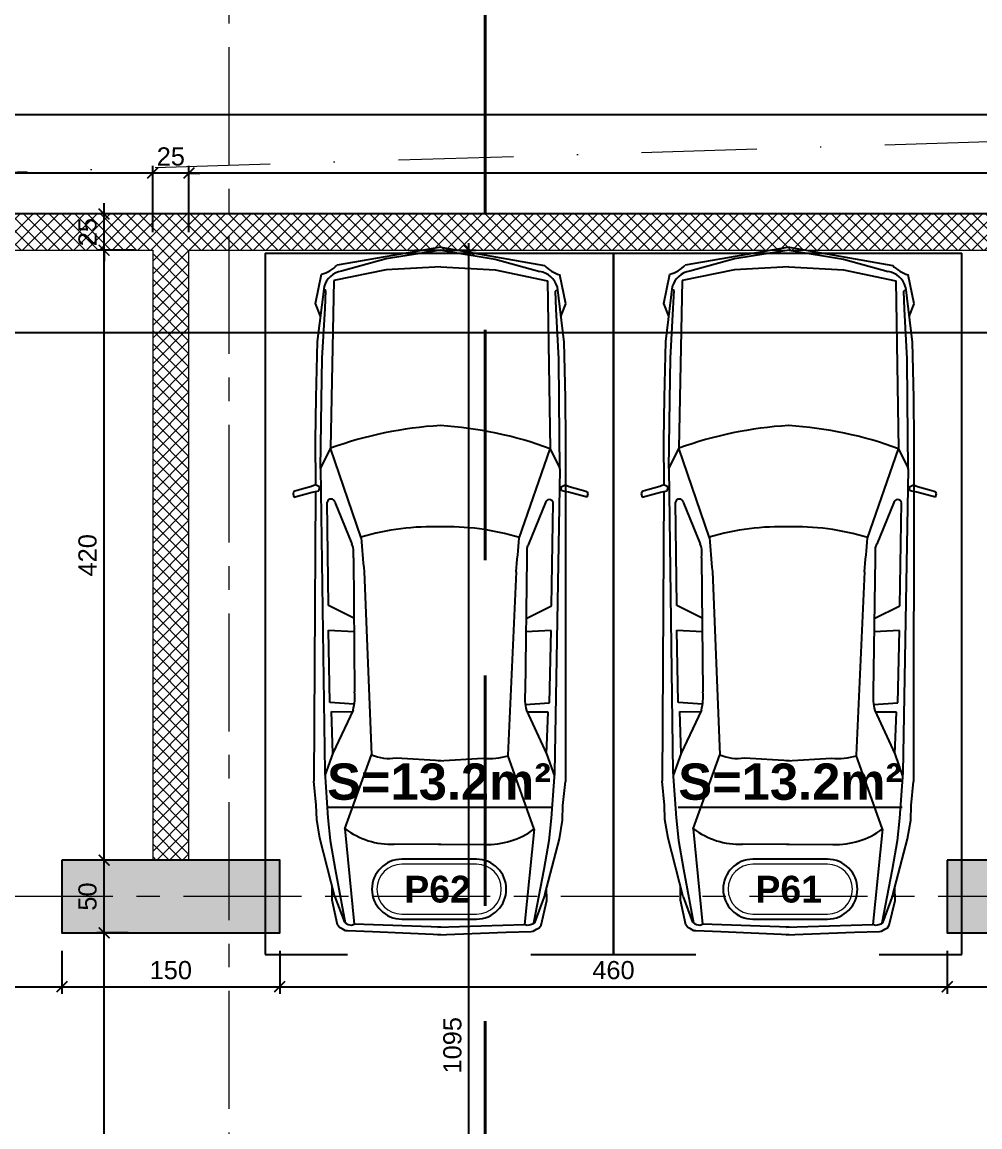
# Model space of a CAD drawing. Header units: centimetres. Extents: x 54080 to 59633, y -55119 to -48218.
# Drawn here: x 55565 to 56225, y -50156 to -49395 of the extents above; entities that cross this region are included whole.
import ezdxf
from ezdxf.enums import TextEntityAlignment as Align

# ---------------------------------------------------------------- set-up
doc = ezdxf.new("R2010")
doc.units = ezdxf.units.CM
doc.header["$LTSCALE"] = 50
doc.header["$MEASUREMENT"] = 0
for name, pattern in [('AXES', [2, 1.25, -0.25, 0.25, -0.25]), ('CACHE', [0.375, 0.25, -0.125]), ('CONTINU', [0]), ('DASHED2', [9.525, 6.35, -3.175]), ('Dot & Dashed', [335.138881, 158.75, -88.194444, 0, -88.194437])]:
    doc.linetypes.add(name, pattern=pattern)
doc.layers.get('0').update_dxf_attribs({"color": 8})
for name, color, linetype in [('AXES', 10, 'AXES'), ('BETON COUPE', 3, 'CONTINU'), ('BETON TRAME', 252, 'Continuous'), ('BORD', 5, 'Continuous'), ('COTE 50ème', 1, 'Continuous'), ('FINI', 251, 'Continuous'), ('PILIER', 7, 'Continuous'), ('TEXTE', 7, 'Continuous')]:
    doc.layers.add(name, color=color, linetype=linetype)
for name, color, linetype, lineweight in [('BETON CACHE', 4, 'CACHE', 5), ('BETON HACHURE', 253, 'Continuous', 13), ('MACONNERIE COUPE', 7, 'Continuous', 30)]:
    doc.layers.add(name, color=color, linetype=linetype, lineweight=lineweight)
doc.layers.add('HORS GEL COTE', color=7, linetype='Continuous', lineweight=13, true_color=0x00661a)
doc.styles.add('BRMNAMES', font='swisseb.ttf', dxfattribs={"height": 20})
doc.styles.add('RS_TEXT_1.50', font='arial.ttf', dxfattribs={"height": 12.5})
doc.styles.add('RS_TXT_50', font='arial.ttf', dxfattribs={"height": 12.5})
doc.dimstyles.new('RS_50CM_LINEAIRE', dxfattribs={"dimscale": 5, "dimtxt": 12.5, "dimasz": 1.5, "dimexe": 1, "dimexo": 2.5, "dimgap": 1, "dimtad": 1, "dimdec": 1, "dimrnd": 0.5, "dimdsep": 46, "dimtxsty": 'RS_TXT_50', "dimblk1": 'ARCHTICK', "dimblk2": 'ARCHTICK', "dimsah": 1, "dimcen": 2.5, "dimdle": 1, "dimclrt": 4, "dimadec": 0, "dimazin": 2, "dimtfac": 1, "dimtdec": 1, "dimtix": 1, "dimtmove": 2, "dimatfit": 3, "dimfxl": 1, "dimtolj": 1, "dimtzin": 0, "dimarcsym": 0})

# ---------------------------------------------------------------- blocks, each defined once
blk = doc.blocks.new('A$C99aa3423')
at = {"layer": 'AXES', "lineweight": 5, "ltscale": 1.3}
for p, q in [((-495, 1580), (-495, -1344.97)), ((3195, 865), (-1985, 865))]:
    blk.add_line(p, q, dxfattribs=at)
blk = doc.blocks.new('_ArchTick')
at = {"color": 0, "linetype": 'ByBlock', "const_width": 0.15}
blk.add_lwpolyline([(-0.5, -0.5), (0.5, 0.5)], dxfattribs=at)
blk = doc.blocks.new('*D1032')
at = {"layer": 'COTE 50ème', "color": 0, "lineweight": -2, "ltscale": 0.5, "transparency": 16777216}
for p, q in [((55621.7, -50652.36), (55621.7, -50017.36)), ((55638.25, -50022.36), (55616.7, -50022.36)), ((55695.17, -50647.36), (55616.7, -50647.36))]:
    blk.add_line(p, q, dxfattribs=at)
at = {"layer": 'Defpoints', "color": 0, "ltscale": 0.5, "transparency": 16777216}
for p in [(55621.7, -50022.36), (55650.75, -50022.36), (55707.67, -50647.36)]:
    blk.add_point(p, dxfattribs=at)
at = {"layer": 'COTE 50ème', "color": 0, "lineweight": -2, "ltscale": 0.5, "transparency": 16777216, "xscale": 7.5, "yscale": 7.5, "zscale": 7.5}
for p, rotation in [((55621.7, -50022.36), 90), ((55621.7, -50647.36), 270)]:
    blk.add_blockref('_ArchTick', p, dxfattribs=dict(at, rotation=rotation))
at = {"layer": 'COTE 50ème', "color": 4, "ltscale": 0.5, "transparency": 16777216, "insert": (55610.31, -50334.86), "char_height": 12.5, "attachment_point": 5, "rotation": 90, "style": 'RS_TXT_50'}
blk.add_mtext('\\A1;625', dxfattribs=at)
blk = doc.blocks.new('*D1033')
at = {"layer": 'COTE 50ème', "color": 0, "lineweight": -2, "ltscale": 0.5, "transparency": 16777216}
for p, q in [((55638.25, -49972.36), (55616.7, -49972.36)), ((55621.7, -50027.36), (55621.7, -49967.36)), ((55638.25, -50022.36), (55616.7, -50022.36))]:
    blk.add_line(p, q, dxfattribs=at)
at = {"layer": 'Defpoints', "color": 0, "ltscale": 0.5, "transparency": 16777216}
for p in [(55621.7, -49972.36), (55650.75, -49972.36), (55650.75, -50022.36)]:
    blk.add_point(p, dxfattribs=at)
at = {"layer": 'COTE 50ème', "color": 0, "lineweight": -2, "ltscale": 0.5, "transparency": 16777216, "xscale": 7.5, "yscale": 7.5, "zscale": 7.5}
for p, rotation in [((55621.7, -49972.36), 90), ((55621.7, -50022.36), 270)]:
    blk.add_blockref('_ArchTick', p, dxfattribs=dict(at, rotation=rotation))
at = {"layer": 'COTE 50ème', "color": 4, "ltscale": 0.5, "transparency": 16777216, "insert": (55610.31, -49997.36), "char_height": 12.5, "attachment_point": 5, "rotation": 90, "style": 'RS_TXT_50'}
blk.add_mtext('\\A1;50', dxfattribs=at)
blk = doc.blocks.new('*D1034')
at = {"layer": 'COTE 50ème', "color": 0, "lineweight": -2, "ltscale": 0.5, "transparency": 16777216}
for p, q in [((55642.67, -49552.22), (55616.7, -49552.22)), ((55621.7, -49977.36), (55621.7, -49547.22)), ((55638.25, -49972.36), (55616.7, -49972.36))]:
    blk.add_line(p, q, dxfattribs=at)
at = {"layer": 'Defpoints', "color": 0, "ltscale": 0.5, "transparency": 16777216}
for p in [(55621.7, -49552.22), (55655.17, -49552.22), (55650.75, -49972.36)]:
    blk.add_point(p, dxfattribs=at)
at = {"layer": 'COTE 50ème', "color": 0, "lineweight": -2, "ltscale": 0.5, "transparency": 16777216, "xscale": 7.5, "yscale": 7.5, "zscale": 7.5}
for p, rotation in [((55621.7, -49552.22), 90), ((55621.7, -49972.36), 270)]:
    blk.add_blockref('_ArchTick', p, dxfattribs=dict(at, rotation=rotation))
at = {"layer": 'COTE 50ème', "color": 4, "ltscale": 0.5, "transparency": 16777216, "insert": (55610.31, -49762.29), "char_height": 12.5, "attachment_point": 5, "rotation": 90, "style": 'RS_TXT_50'}
blk.add_mtext('\\A1;420', dxfattribs=at)
blk = doc.blocks.new('*D1035')
at = {"layer": 'COTE 50ème', "color": 0, "lineweight": -2, "ltscale": 0.5, "transparency": 16777216}
for p, q in [((55621.7, -49527.22), (55621.7, -49519.72)), ((55642.67, -49527.22), (55616.7, -49527.22)), ((55621.7, -49552.22), (55621.7, -49527.22)), ((55642.67, -49552.22), (55616.7, -49552.22)), ((55621.7, -49552.22), (55621.7, -49559.72))]:
    blk.add_line(p, q, dxfattribs=at)
at = {"layer": 'Defpoints', "color": 0, "ltscale": 0.5, "transparency": 16777216}
for p in [(55621.7, -49527.22), (55655.17, -49527.22), (55655.17, -49552.22)]:
    blk.add_point(p, dxfattribs=at)
at = {"layer": 'COTE 50ème', "color": 0, "lineweight": -2, "ltscale": 0.5, "transparency": 16777216, "xscale": 7.5, "yscale": 7.5, "zscale": 7.5}
for p, rotation in [((55621.7, -49527.22), 270), ((55621.7, -49552.22), 90)]:
    blk.add_blockref('_ArchTick', p, dxfattribs=dict(at, rotation=rotation))
at = {"layer": 'COTE 50ème', "color": 4, "ltscale": 0.5, "transparency": 16777216, "insert": (55610.31, -49539.72), "char_height": 12.5, "attachment_point": 5, "rotation": 90, "style": 'RS_TXT_50'}
blk.add_mtext('\\A1;25', dxfattribs=at)
blk = doc.blocks.new('*D1072')
at = {"layer": 'COTE 50ème', "color": 0, "lineweight": -2, "ltscale": 0.5, "transparency": 16777216}
for p, q in [((55835.53, -49552.22), (55878.11, -49552.22)), ((55873.11, -50652.36), (55873.11, -49547.22)), ((55873.91, -50647.36), (55878.11, -50647.36))]:
    blk.add_line(p, q, dxfattribs=at)
at = {"layer": 'Defpoints', "color": 0, "ltscale": 0.5, "transparency": 16777216}
for p in [(55823.03, -49552.22), (55873.11, -49552.22), (55861.41, -50647.36)]:
    blk.add_point(p, dxfattribs=at)
at = {"layer": 'COTE 50ème', "color": 0, "lineweight": -2, "ltscale": 0.5, "transparency": 16777216, "xscale": 7.5, "yscale": 7.5, "zscale": 7.5}
for p, rotation in [((55873.11, -49552.22), 90), ((55873.11, -50647.36), 270)]:
    blk.add_blockref('_ArchTick', p, dxfattribs=dict(at, rotation=rotation))
at = {"layer": 'COTE 50ème', "color": 4, "ltscale": 0.5, "transparency": 16777216, "insert": (55861.72, -50099.79), "char_height": 12.5, "attachment_point": 5, "rotation": 90, "style": 'RS_TXT_50'}
blk.add_mtext('\\A1;1095', dxfattribs=at)
blk = doc.blocks.new('*D1324')
at = {"layer": 'COTE 50ème', "color": 0, "lineweight": -2, "ltscale": 0.5, "transparency": 16777216}
for p, q in [((54876.86, -49564.72), (54876.86, -49614.05)), ((58497.68, -49564.72), (58497.68, -49614.05)), ((58502.68, -49609.05), (54871.86, -49609.05))]:
    blk.add_line(p, q, dxfattribs=at)
at = {"layer": 'Defpoints', "color": 0, "ltscale": 0.5, "transparency": 16777216}
for p in [(54876.86, -49552.22), (58497.68, -49552.22), (54876.86, -49609.05)]:
    blk.add_point(p, dxfattribs=at)
at = {"layer": 'COTE 50ème', "color": 0, "lineweight": -2, "ltscale": 0.5, "transparency": 16777216, "xscale": 7.5, "yscale": 7.5, "zscale": 7.5, "rotation": 180}
blk.add_blockref('_ArchTick', (54876.86, -49609.05), dxfattribs=at)
at = {"layer": 'COTE 50ème', "color": 0, "lineweight": -2, "ltscale": 0.5, "transparency": 16777216, "xscale": 7.5, "yscale": 7.5, "zscale": 7.5}
blk.add_blockref('_ArchTick', (58497.68, -49609.05), dxfattribs=at)
at = {"layer": 'COTE 50ème', "color": 4, "ltscale": 0.5, "transparency": 16777216, "insert": (56687.27, -49597.67), "char_height": 12.5, "attachment_point": 5, "style": 'RS_TXT_50'}
blk.add_mtext('\\A1;3621', dxfattribs=at)
blk = doc.blocks.new('*D1349')
at = {"layer": 'COTE 50ème', "color": 0, "lineweight": -2, "ltscale": 0.5, "transparency": 16777216}
for p, q in [((55022.67, -50034.86), (55022.67, -50064.48)), ((55592.67, -50034.86), (55592.67, -50064.48)), ((55017.67, -50059.48), (55597.67, -50059.48))]:
    blk.add_line(p, q, dxfattribs=at)
at = {"layer": 'Defpoints', "color": 0, "ltscale": 0.5, "transparency": 16777216}
for p in [(55022.67, -50022.36), (55592.67, -50022.36), (55592.67, -50059.48)]:
    blk.add_point(p, dxfattribs=at)
at = {"layer": 'COTE 50ème', "color": 0, "lineweight": -2, "ltscale": 0.5, "transparency": 16777216, "xscale": 7.5, "yscale": 7.5, "zscale": 7.5, "rotation": 180}
blk.add_blockref('_ArchTick', (55022.67, -50059.48), dxfattribs=at)
at = {"layer": 'COTE 50ème', "color": 0, "lineweight": -2, "ltscale": 0.5, "transparency": 16777216, "xscale": 7.5, "yscale": 7.5, "zscale": 7.5}
blk.add_blockref('_ArchTick', (55592.67, -50059.48), dxfattribs=at)
at = {"layer": 'COTE 50ème', "color": 4, "ltscale": 0.5, "transparency": 16777216, "insert": (55307.67, -50048.1), "char_height": 12.5, "attachment_point": 5, "style": 'RS_TXT_50'}
blk.add_mtext('\\A1;570', dxfattribs=at)
blk = doc.blocks.new('*D1350')
at = {"layer": 'COTE 50ème', "color": 0, "lineweight": -2, "ltscale": 0.5, "transparency": 16777216}
for p, q in [((55592.67, -50034.86), (55592.67, -50064.48)), ((55742.67, -50034.86), (55742.67, -50064.48)), ((55587.67, -50059.48), (55747.67, -50059.48))]:
    blk.add_line(p, q, dxfattribs=at)
at = {"layer": 'Defpoints', "color": 0, "ltscale": 0.5, "transparency": 16777216}
for p in [(55592.67, -50022.36), (55742.67, -50022.36), (55742.67, -50059.48)]:
    blk.add_point(p, dxfattribs=at)
at = {"layer": 'COTE 50ème', "color": 0, "lineweight": -2, "ltscale": 0.5, "transparency": 16777216, "xscale": 7.5, "yscale": 7.5, "zscale": 7.5, "rotation": 180}
blk.add_blockref('_ArchTick', (55592.67, -50059.48), dxfattribs=at)
at = {"layer": 'COTE 50ème', "color": 0, "lineweight": -2, "ltscale": 0.5, "transparency": 16777216, "xscale": 7.5, "yscale": 7.5, "zscale": 7.5}
blk.add_blockref('_ArchTick', (55742.67, -50059.48), dxfattribs=at)
at = {"layer": 'COTE 50ème', "color": 4, "ltscale": 0.5, "transparency": 16777216, "insert": (55667.67, -50048.1), "char_height": 12.5, "attachment_point": 5, "style": 'RS_TXT_50'}
blk.add_mtext('\\A1;150', dxfattribs=at)
blk = doc.blocks.new('*D1351')
at = {"layer": 'COTE 50ème', "color": 0, "lineweight": -2, "ltscale": 0.5, "transparency": 16777216}
for p, q in [((55742.67, -50034.86), (55742.67, -50064.48)), ((56202.67, -50034.86), (56202.67, -50064.48)), ((55737.67, -50059.48), (56207.67, -50059.48))]:
    blk.add_line(p, q, dxfattribs=at)
at = {"layer": 'Defpoints', "color": 0, "ltscale": 0.5, "transparency": 16777216}
for p in [(55742.67, -50022.36), (56202.67, -50022.36), (56202.67, -50059.48)]:
    blk.add_point(p, dxfattribs=at)
at = {"layer": 'COTE 50ème', "color": 0, "lineweight": -2, "ltscale": 0.5, "transparency": 16777216, "xscale": 7.5, "yscale": 7.5, "zscale": 7.5, "rotation": 180}
blk.add_blockref('_ArchTick', (55742.67, -50059.48), dxfattribs=at)
at = {"layer": 'COTE 50ème', "color": 0, "lineweight": -2, "ltscale": 0.5, "transparency": 16777216, "xscale": 7.5, "yscale": 7.5, "zscale": 7.5}
blk.add_blockref('_ArchTick', (56202.67, -50059.48), dxfattribs=at)
at = {"layer": 'COTE 50ème', "color": 4, "ltscale": 0.5, "transparency": 16777216, "insert": (55972.67, -50048.1), "char_height": 12.5, "attachment_point": 5, "style": 'RS_TXT_50'}
blk.add_mtext('\\A1;460', dxfattribs=at)
blk = doc.blocks.new('*D1352')
at = {"layer": 'COTE 50ème', "color": 0, "lineweight": -2, "ltscale": 0.5, "transparency": 16777216}
for p, q in [((56202.67, -50034.86), (56202.67, -50064.48)), ((56352.67, -50034.86), (56352.67, -50064.48)), ((56197.67, -50059.48), (56357.67, -50059.48))]:
    blk.add_line(p, q, dxfattribs=at)
at = {"layer": 'Defpoints', "color": 0, "ltscale": 0.5, "transparency": 16777216}
for p in [(56202.67, -50022.36), (56352.67, -50022.36), (56352.67, -50059.48)]:
    blk.add_point(p, dxfattribs=at)
at = {"layer": 'COTE 50ème', "color": 0, "lineweight": -2, "ltscale": 0.5, "transparency": 16777216, "xscale": 7.5, "yscale": 7.5, "zscale": 7.5, "rotation": 180}
blk.add_blockref('_ArchTick', (56202.67, -50059.48), dxfattribs=at)
at = {"layer": 'COTE 50ème', "color": 0, "lineweight": -2, "ltscale": 0.5, "transparency": 16777216, "xscale": 7.5, "yscale": 7.5, "zscale": 7.5}
blk.add_blockref('_ArchTick', (56352.67, -50059.48), dxfattribs=at)
at = {"layer": 'COTE 50ème', "color": 4, "ltscale": 0.5, "transparency": 16777216, "insert": (56277.67, -50048.1), "char_height": 12.5, "attachment_point": 5, "style": 'RS_TXT_50'}
blk.add_mtext('\\A1;150', dxfattribs=at)
blk = doc.blocks.new('*D1368')
at = {"layer": 'COTE 50ème', "color": 0, "lineweight": -2, "ltscale": 0.5, "transparency": 16777216}
for p, q in [((56987.67, -49499.05), (55675.17, -49499.05)), ((55680.17, -49539.72), (55680.17, -49494.05)), ((56982.67, -49539.72), (56982.67, -49494.05))]:
    blk.add_line(p, q, dxfattribs=at)
at = {"layer": 'Defpoints', "color": 0, "ltscale": 0.5, "transparency": 16777216}
for p in [(55680.17, -49499.05), (55680.17, -49552.22), (56982.67, -49552.22)]:
    blk.add_point(p, dxfattribs=at)
at = {"layer": 'COTE 50ème', "color": 0, "lineweight": -2, "ltscale": 0.5, "transparency": 16777216, "xscale": 7.5, "yscale": 7.5, "zscale": 7.5, "rotation": 180}
blk.add_blockref('_ArchTick', (55680.17, -49499.05), dxfattribs=at)
at = {"layer": 'COTE 50ème', "color": 0, "lineweight": -2, "ltscale": 0.5, "transparency": 16777216, "xscale": 7.5, "yscale": 7.5, "zscale": 7.5}
blk.add_blockref('_ArchTick', (56982.67, -49499.05), dxfattribs=at)
at = {"layer": 'COTE 50ème', "color": 4, "ltscale": 0.5, "transparency": 16777216, "insert": (56331.42, -49487.66), "char_height": 12.5, "attachment_point": 5, "style": 'RS_TXT_50'}
blk.add_mtext('\\A1;1302.5', dxfattribs=at)
blk = doc.blocks.new('*D1369')
at = {"layer": 'COTE 50ème', "color": 0, "lineweight": -2, "ltscale": 0.5, "transparency": 16777216}
for p, q in [((55655.17, -49499.05), (55647.67, -49499.05)), ((55655.17, -49539.72), (55655.17, -49494.05)), ((55680.17, -49499.05), (55655.17, -49499.05)), ((55680.17, -49539.72), (55680.17, -49494.05)), ((55680.17, -49499.05), (55687.67, -49499.05))]:
    blk.add_line(p, q, dxfattribs=at)
at = {"layer": 'Defpoints', "color": 0, "ltscale": 0.5, "transparency": 16777216}
for p in [(55655.17, -49499.05), (55655.17, -49552.22), (55680.17, -49552.22)]:
    blk.add_point(p, dxfattribs=at)
at = {"layer": 'COTE 50ème', "color": 0, "lineweight": -2, "ltscale": 0.5, "transparency": 16777216, "xscale": 7.5, "yscale": 7.5, "zscale": 7.5}
blk.add_blockref('_ArchTick', (55655.17, -49499.05), dxfattribs=at)
at = {"layer": 'COTE 50ème', "color": 0, "lineweight": -2, "ltscale": 0.5, "transparency": 16777216, "xscale": 7.5, "yscale": 7.5, "zscale": 7.5, "rotation": 180}
blk.add_blockref('_ArchTick', (55680.17, -49499.05), dxfattribs=at)
at = {"layer": 'COTE 50ème', "color": 4, "ltscale": 0.5, "transparency": 16777216, "insert": (55667.67, -49487.67), "char_height": 12.5, "attachment_point": 5, "style": 'RS_TXT_50'}
blk.add_mtext('\\A1;25', dxfattribs=at)
blk = doc.blocks.new('*D1370')
at = {"layer": 'COTE 50ème', "color": 0, "lineweight": -2, "ltscale": 0.5, "transparency": 16777216}
for p, q in [((55660.17, -49499.05), (54871.86, -49499.05)), ((54876.86, -49539.72), (54876.86, -49494.05)), ((55655.17, -49539.72), (55655.17, -49494.05))]:
    blk.add_line(p, q, dxfattribs=at)
at = {"layer": 'Defpoints', "color": 0, "ltscale": 0.5, "transparency": 16777216}
for p in [(54876.86, -49499.05), (54876.86, -49552.22), (55655.17, -49552.22)]:
    blk.add_point(p, dxfattribs=at)
at = {"layer": 'COTE 50ème', "color": 0, "lineweight": -2, "ltscale": 0.5, "transparency": 16777216, "xscale": 7.5, "yscale": 7.5, "zscale": 7.5, "rotation": 180}
blk.add_blockref('_ArchTick', (54876.86, -49499.05), dxfattribs=at)
at = {"layer": 'COTE 50ème', "color": 0, "lineweight": -2, "ltscale": 0.5, "transparency": 16777216, "xscale": 7.5, "yscale": 7.5, "zscale": 7.5}
blk.add_blockref('_ArchTick', (55655.17, -49499.05), dxfattribs=at)
at = {"layer": 'COTE 50ème', "color": 4, "ltscale": 0.5, "transparency": 16777216, "insert": (55266.01, -49487.67), "char_height": 12.5, "attachment_point": 5, "style": 'RS_TXT_50'}
blk.add_mtext('\\A1;778.5', dxfattribs=at)
blk = doc.blocks.new('*D1372')
at = {"layer": 'COTE 50ème', "color": 0, "lineweight": -2, "ltscale": 0.5, "transparency": 16777216}
for p, q in [((54851.94, -49514.72), (54851.94, -49453.74)), ((59042.67, -49514.72), (59042.67, -49453.74)), ((54846.94, -49458.74), (59047.67, -49458.74))]:
    blk.add_line(p, q, dxfattribs=at)
at = {"layer": 'Defpoints', "color": 0, "ltscale": 0.5, "transparency": 16777216}
for p in [(59042.67, -49458.74), (54851.94, -49527.22), (59042.67, -49527.22)]:
    blk.add_point(p, dxfattribs=at)
at = {"layer": 'COTE 50ème', "color": 0, "lineweight": -2, "ltscale": 0.5, "transparency": 16777216, "xscale": 7.5, "yscale": 7.5, "zscale": 7.5, "rotation": 180}
blk.add_blockref('_ArchTick', (54851.94, -49458.74), dxfattribs=at)
at = {"layer": 'COTE 50ème', "color": 0, "lineweight": -2, "ltscale": 0.5, "transparency": 16777216, "xscale": 7.5, "yscale": 7.5, "zscale": 7.5}
blk.add_blockref('_ArchTick', (59042.67, -49458.74), dxfattribs=at)
at = {"layer": 'COTE 50ème', "color": 4, "ltscale": 0.5, "transparency": 16777216, "insert": (56947.31, -49447.36), "char_height": 12.5, "attachment_point": 5, "style": 'RS_TXT_50'}
blk.add_mtext('\\A1;4190.5', dxfattribs=at)
blk = doc.blocks.new('PILIER')
at = {"color": 252}
blk.add_lwpolyline([(1.563, 1.2), (-1.437, 1.2, 1), (-1.437, -1.2), (1.563, -1.2, 1), (1.563, 1.2, -1)], format="xyb", dxfattribs=at)
at = {"color": 10, "lineweight": 20}
blk.add_lwpolyline([(1.563, 1), (-1.437, 1, 1), (-1.437, -1), (1.563, -1, 1)], format="xyb", close=True, dxfattribs=at)
at = {"color": 7, "style": 'BRMNAMES'}
blk.add_attdef('PILIER_TEXTE', text='', height=1.076, dxfattribs=at).set_placement((0, 0), align=Align.MIDDLE_CENTER)

msp = doc.modelspace()

# ---------------------------------------------------------------- hatches: boundary and pattern name
at = {"layer": 'BETON HACHURE', "transparency": 33554585}
h = msp.add_hatch(dxfattribs=at)
h.set_pattern_fill('ANSI37', color=256, scale=50, angle=270, style=0)
h.set_pattern_definition([(315, (861.459, 19655.393), (4.4194174, 4.4194174), []), (45, (861.459, 19655.393), (-4.4194174, 4.4194174), [])])
h.paths.add_polyline_path([(56357.67, -51847.22), (56382.67, -51847.22), (56382.67, -52172.22), (56357.67, -52172.22)], flags=0)
h.paths.add_polyline_path([(56357.67, -51847.22), (56382.67, -51847.22), (56382.67, -52172.22), (56357.67, -52172.22)], flags=0)
h.paths.add_polyline_path([(58537.67, -51987.36), (58537.67, -52037.36), (58617.67, -52037.36), (58617.67, -51987.36)], flags=0)
h.paths.add_polyline_path([(58157.67, -51987.36), (58157.67, -52037.36), (58237.67, -52037.36), (58237.67, -51987.36)], flags=0)
edge = h.paths.add_edge_path(flags=0)
edge.add_arc((58197.67, -50672.36), 40, 0, 360)
edge = h.paths.add_edge_path(flags=0)
edge.add_arc((58197.67, -49997.36), 40, 0, 360)
edge = h.paths.add_edge_path(flags=0)
edge.add_arc((58197.67, -51272.36), 40, 0, 360)
h.paths.add_polyline_path([(59277.67, -49527.22), (54853.83, -49527.22), (54464.54, -54263.92), (59277.59, -54736.58), (59277.67, -54713.51)])
edge = h.paths.add_edge_path(flags=0)
edge.add_arc((58197.67, -51272.36), 40, 0, 360)
h.paths.add_polyline_path([(56982.67, -49552.22), (56982.67, -49972.36), (57007.67, -49972.36), (57007.67, -49552.22), (58577.68, -49552.22), (58577.67, -50022.36), (58617.67, -50022.36), (58617.67, -49552.22), (59247.67, -49552.22), (59247.67, -51282.36), (58617.67, -51282.36), (58617.67, -50647.36), (58577.67, -50647.36), (58577.67, -51312.36), (59247.67, -51312.36), (59247.67, -52057.36), (58577.67, -52057.36), (58577.67, -53447.36), (58617.67, -53447.36), (58617.67, -52087.36), (59247.67, -52087.36), (59247.67, -54709.01), (58245.17, -54610.07), (58245.17, -54122.36), (58220.17, -54122.36), (58220.17, -54607.62), (56915.17, -54479.46), (56915.17, -54122.36), (56890.17, -54122.36), (56890.17, -54477.01), (55702.67, -54360.39), (55702.67, -54122.36), (55652.67, -54122.36), (55652.67, -54355.48), (54491.47, -54241.45), (54666.86, -52107.36), (54872.67, -52107.36), (54872.67, -52057.36), (54670.97, -52057.36), (54672.82, -52037.36), (54872.67, -52037.36), (54872.67, -51987.36), (54676.72, -51987.36), (54733.43, -51297.36), (54872.67, -51297.36), (54872.67, -51247.36), (54737.54, -51247.36), (54782.74, -50697.36), (54872.67, -50697.36), (54872.67, -50647.36), (54786.85, -50647.36), (54876.86, -49552.22), (55655.17, -49552.22), (55655.17, -49972.36), (55680.17, -49972.36), (55680.17, -49552.22)], flags=16)
h.paths.add_polyline_path([(58157.67, -51232.36), (58157.67, -51312.36), (58237.67, -51312.36), (58237.67, -51232.36)], flags=0)
at = {"layer": 'BETON TRAME', "transparency": 33554559}
h = msp.add_hatch(color=256, dxfattribs=at)
h.dxf.hatch_style = 1
h.paths.add_polyline_path([(55742.67, -51297.36), (55707.67, -51297.36), (55707.67, -50647.36), (55742.67, -50647.36), (55742.67, -50822.36), (56202.67, -50822.36), (56202.67, -50647.36), (56237.67, -50647.36), (56237.67, -51297.36), (56202.67, -51297.36), (56202.67, -50862.36), (55992.67, -50862.36), (55992.67, -51192.36), (55952.67, -51192.36), (55952.67, -50862.36), (55742.67, -50862.36)])
h.paths.add_polyline_path([(54872.67, -49972.36), (54872.67, -50022.36), (55022.67, -50022.36), (55022.67, -49972.36)])
h.paths.add_polyline_path([(55592.67, -49972.36), (55592.67, -50022.36), (55742.67, -50022.36), (55742.67, -49972.36)])
h.paths.add_polyline_path([(56202.67, -49972.36), (56202.67, -50022.36), (56352.67, -50022.36), (56352.67, -49972.36)])
h.paths.add_polyline_path([(56922.67, -49972.36), (56922.67, -50022.36), (57072.67, -50022.36), (57072.67, -49972.36)])
h.paths.add_polyline_path([(56922.67, -50647.36), (56922.67, -50697.36), (57072.67, -50697.36), (57072.67, -50647.36)])
h.paths.add_polyline_path([(54872.67, -50647.36), (54872.67, -50697.36), (55022.67, -50697.36), (55022.67, -50647.36)])
h.paths.add_polyline_path([(54872.67, -51247.36), (54872.67, -51297.36), (55022.67, -51297.36), (55022.67, -51247.36)])
h.paths.add_polyline_path([(56922.67, -51247.36), (56922.67, -51297.36), (57072.67, -51297.36), (57072.67, -51247.36)])
h.paths.add_polyline_path([(56922.67, -51987.36), (56922.67, -52037.36), (57072.67, -52037.36), (57072.67, -51987.36)])
h.paths.add_polyline_path([(55022.67, -52037.36), (55022.67, -51987.36), (54872.67, -51987.36), (54872.67, -52037.36)])
h.paths.add_polyline_path([(55687.67, -51987.36), (55687.67, -52037.36), (55812.67, -52037.36), (55812.67, -51987.36)])
h.paths.add_polyline_path([(56132.67, -51987.36), (56132.67, -52037.36), (56257.67, -52037.36), (56257.67, -51987.36)])
h.paths.add_polyline_path([(56107.67, -52037.36), (56132.67, -52037.36), (56132.67, -51532.36), (56107.67, -51532.36)])
h.paths.add_polyline_path([(55812.67, -52037.36), (55837.67, -52037.36), (55837.67, -51532.36), (55812.67, -51532.36)])

# ---------------------------------------------------------------- linework, layer by layer
at = {"layer": 'BETON CACHE', "color": 232, "linetype": 'Dot & Dashed', "ltscale": 0.01}
msp.add_lwpolyline([(59078.3, -54847.46), (57765.06, -54807.71), (54417.81, -54401.92), (54818.91, -49521.26), (58468.18, -49407.74), (59057.59, -49414.31)], close=True, dxfattribs=at)
at = {"layer": 'BETON COUPE', "lineweight": 5}
msp.add_lwpolyline([(59277.67, -49527.22), (54853.83, -49527.22), (54464.54, -54263.92), (59277.59, -54736.58), (59277.67, -54713.51)], close=True, dxfattribs=at)
msp.add_lwpolyline([(54872.67, -51297.36), (54872.67, -51247.36), (54737.54, -51247.36), (54782.74, -50697.36), (54872.67, -50697.36), (54872.67, -50647.36), (54786.85, -50647.36), (54876.86, -49552.22), (55655.17, -49552.22), (55655.17, -49972.36), (55680.17, -49972.36), (55680.17, -49552.22), (56982.67, -49552.22), (56982.67, -49972.36), (57007.67, -49972.36), (57007.67, -49552.22), (58577.68, -49552.22), (58577.66, -50022.36), (58617.67, -50022.36), (58617.67, -49552.22), (59247.67, -49552.22), (59247.67, -51282.36)], dxfattribs=at)
at = {"layer": 'BETON COUPE'}
for points in [[(55592.67, -49972.36), (55592.67, -50022.36), (55742.67, -50022.36), (55742.67, -49972.36)], [(56202.67, -49972.36), (56202.67, -50022.36), (56352.67, -50022.36), (56352.67, -49972.36)]]:
    msp.add_lwpolyline(points, close=True, dxfattribs=at)
at = {"layer": 'BORD'}
msp.add_lwpolyline([(59277.67, -54713.51), (59277.67, -49527.22), (54853.83, -49527.22), (54464.54, -54263.92), (59277.59, -54736.58)], close=True, dxfattribs=at)
at = {"layer": 'FINI'}
for p, q in [((55732.67, -49554.2), (55972.67, -49554.2)), ((55732.67, -49554.2), (55732.67, -50037.36)), ((55853.65, -49550.1), (55782.18, -49562.38)), ((55853.65, -49552.2), (55816.14, -49558.21)), ((55853.65, -49550.1), (55925.07, -49562.67)), ((55853.65, -49552.2), (55891.13, -49558.36)), ((55972.67, -49554.2), (56212.67, -49554.2)), ((55972.67, -49554.2), (55972.67, -50037.36)), ((55972.67, -50037.36), (55972.67, -49554.2)), ((56093.65, -49550.1), (56022.18, -49562.38)), ((56093.65, -49552.2), (56056.14, -49558.21)), ((56093.65, -49550.1), (56165.07, -49562.67)), ((56093.65, -49552.2), (56131.13, -49558.36)), ((56212.67, -50037.36), (56212.67, -49554.2)), ((55816.14, -49558.21), (55785.36, -49566.63)), ((55891.13, -49558.36), (55921.88, -49566.91)), ((56056.14, -49558.21), (56025.36, -49566.63)), ((56131.13, -49558.36), (56161.88, -49566.91)), ((55767.28, -49588.87), (55771.56, -49568.72)), ((55816.12, -49565.63), (55780.04, -49572.98)), ((55853.62, -49563.68), (55816.12, -49565.63)), ((55853.62, -49563.68), (55891.12, -49565.79)), ((55891.12, -49565.79), (55927.17, -49573.29)), ((55939.86, -49589.22), (55935.66, -49569.06)), ((56007.28, -49588.87), (56011.56, -49568.72)), ((56056.12, -49565.63), (56020.04, -49572.98)), ((56093.62, -49563.68), (56056.12, -49565.63)), ((56093.62, -49563.68), (56131.12, -49565.79)), ((56131.12, -49565.79), (56167.17, -49573.29)), ((56179.86, -49589.22), (56175.66, -49569.06)), ((55773.21, -49577.27), (55768.52, -49615.15)), ((55780.04, -49572.98), (55777.68, -49688.61)), ((55927.17, -49573.29), (55929.05, -49688.92)), ((56013.21, -49577.27), (56008.52, -49615.15)), ((56020.04, -49572.98), (56017.68, -49688.61)), ((56167.17, -49573.29), (56169.05, -49688.92)), ((55774.54, -49580.03), (55772.97, -49579.22)), ((55773.9, -49592.37), (55774.54, -49580.03)), ((55932.64, -49580.36), (55934.21, -49579.55)), ((55933.23, -49592.7), (55932.64, -49580.36)), ((55933.98, -49577.6), (55938.51, -49615.5)), ((56014.54, -49580.03), (56012.97, -49579.22)), ((56013.9, -49592.37), (56014.54, -49580.03)), ((56172.64, -49580.36), (56174.21, -49579.55)), ((56173.23, -49592.7), (56172.64, -49580.36)), ((56173.98, -49577.6), (56178.51, -49615.5)), ((55770.71, -49597.5), (55767.28, -49588.87)), ((55772.01, -49626.64), (55773.9, -49592.37)), ((55934.98, -49626.97), (55933.23, -49592.7)), ((55936.4, -49597.84), (55939.86, -49589.22)), ((56010.71, -49597.5), (56007.28, -49588.87)), ((56012.01, -49626.64), (56013.9, -49592.37)), ((56174.98, -49626.97), (56173.23, -49592.7)), ((56176.4, -49597.84), (56179.86, -49589.22)), ((55768.52, -49615.15), (55767.49, -49653.55)), ((55938.51, -49615.5), (55939.38, -49653.9)), ((56008.52, -49615.15), (56007.49, -49653.55)), ((56178.51, -49615.5), (56179.38, -49653.9)), ((55771.58, -49655.44), (55772.01, -49626.64)), ((55935.29, -49655.77), (55934.98, -49626.97)), ((56011.58, -49655.44), (56012.01, -49626.64)), ((56175.29, -49655.77), (56174.98, -49626.97)), ((55767.49, -49653.55), (55767.05, -49683.26)), ((56007.49, -49653.55), (56007.05, -49683.26)), ((55770.87, -49702.52), (55771.58, -49655.44)), ((55935.8, -49702.87), (55935.29, -49655.77)), ((55939.38, -49653.9), (55939.71, -49683.62)), ((56010.87, -49702.52), (56011.58, -49655.44)), ((56175.8, -49702.87), (56175.29, -49655.77)), ((56179.38, -49653.9), (56179.71, -49683.62)), ((55767.05, -49683.26), (55767.37, -49713.87)), ((55939.71, -49683.62), (55939.51, -49918.19)), ((56007.05, -49683.26), (56007.37, -49713.87)), ((56179.71, -49683.62), (56179.51, -49918.19)), ((55777.68, -49688.61), (55770.88, -49702.14)), ((55798.77, -49750.18), (55777.68, -49688.61)), ((55907.71, -49750.4), (55929.05, -49688.92)), ((55929.05, -49688.92), (55935.8, -49702.48)), ((56017.68, -49688.61), (56010.88, -49702.14)), ((56038.77, -49750.18), (56017.68, -49688.61)), ((56147.71, -49750.4), (56169.05, -49688.92)), ((56169.05, -49688.92), (56175.8, -49702.48)), ((55770.87, -49702.52), (55773.68, -49911.54)), ((55935.8, -49702.87), (55932.13, -49911.87)), ((56010.87, -49702.52), (56013.68, -49911.54)), ((56175.8, -49702.87), (56172.13, -49911.87)), ((55767.33, -49713.87), (55764.6, -49714.81)), ((55770.09, -49715.21), (55767.33, -49713.87)), ((55936.71, -49715.21), (55939.47, -49713.87)), ((55939.47, -49713.87), (55942.2, -49714.81)), ((56007.33, -49713.87), (56004.6, -49714.81)), ((56010.09, -49715.21), (56007.33, -49713.87)), ((56176.71, -49715.21), (56179.47, -49713.87)), ((56179.47, -49713.87), (56182.2, -49714.81)), ((55752.29, -49718.6), (55751.85, -49719.98)), ((55751.85, -49719.98), (55752.44, -49722.23)), ((55753.2, -49718.13), (55752.29, -49718.6)), ((55752.33, -49722.26), (55765.1, -49718.92)), ((55756.39, -49717.19), (55753.2, -49718.13)), ((55764.6, -49714.81), (55756.39, -49717.19)), ((55765.1, -49718.92), (55769.66, -49717.96)), ((55767.42, -49718.93), (55766.27, -49917.83)), ((55767.42, -49718.43), (55767.42, -49718.93)), ((55769.66, -49717.96), (55770.1, -49716.12)), ((55770.1, -49716.12), (55770.09, -49715.21)), ((55936.7, -49716.12), (55936.71, -49715.21)), ((55937.14, -49717.96), (55936.7, -49716.12)), ((55941.7, -49718.92), (55937.14, -49717.96)), ((55939.38, -49718.43), (55939.37, -49718.93)), ((55954.46, -49722.26), (55941.7, -49718.92)), ((55942.2, -49714.81), (55950.4, -49717.19)), ((55950.4, -49717.19), (55953.59, -49718.13)), ((55953.59, -49718.13), (55954.5, -49718.6)), ((55954.95, -49719.98), (55954.36, -49722.23)), ((55954.5, -49718.6), (55954.95, -49719.98)), ((55992.29, -49718.6), (55991.85, -49719.98)), ((55991.85, -49719.98), (55992.44, -49722.23)), ((55993.2, -49718.13), (55992.29, -49718.6)), ((55992.33, -49722.26), (56005.1, -49718.92)), ((55996.39, -49717.19), (55993.2, -49718.13)), ((56004.6, -49714.81), (55996.39, -49717.19)), ((56005.1, -49718.92), (56009.66, -49717.96)), ((56007.42, -49718.93), (56006.27, -49917.83)), ((56007.42, -49718.43), (56007.42, -49718.93)), ((56009.66, -49717.96), (56010.1, -49716.12)), ((56010.1, -49716.12), (56010.09, -49715.21)), ((56176.7, -49716.12), (56176.71, -49715.21)), ((56177.14, -49717.96), (56176.7, -49716.12)), ((56181.7, -49718.92), (56177.14, -49717.96)), ((56179.38, -49718.43), (56179.37, -49718.93)), ((56194.46, -49722.26), (56181.7, -49718.92)), ((56182.2, -49714.81), (56190.4, -49717.19)), ((56190.4, -49717.19), (56193.59, -49718.13)), ((56193.59, -49718.13), (56194.5, -49718.6)), ((56194.95, -49719.98), (56194.36, -49722.23)), ((56194.5, -49718.6), (56194.95, -49719.98)), ((55776.39, -49796.81), (55775.48, -49725.73)), ((55780.78, -49725.74), (55792.39, -49754.41)), ((55925.79, -49726.04), (55914.06, -49754.66)), ((55929.89, -49797.13), (55931.1, -49726.05)), ((56016.39, -49796.81), (56015.48, -49725.73)), ((56020.78, -49725.74), (56032.39, -49754.41)), ((56165.79, -49726.04), (56154.06, -49754.66)), ((56169.89, -49797.13), (56171.1, -49726.05)), ((55793.44, -49763.96), (55794.3, -49856.25)), ((55912.98, -49764.21), (55911.73, -49856.5)), ((56033.44, -49763.96), (56034.3, -49856.25)), ((56152.98, -49764.21), (56151.73, -49856.5)), ((55800.84, -49773.52), (55805.88, -49899.77)), ((55905.54, -49773.74), (55899.97, -49899.96)), ((56040.84, -49773.52), (56045.88, -49899.77)), ((56145.54, -49773.74), (56139.97, -49899.96)), ((55793.83, -49805.57), (55776.39, -49796.81)), ((55912.42, -49805.82), (55929.89, -49797.13)), ((56033.83, -49805.57), (56016.39, -49796.81)), ((56152.42, -49805.82), (56169.89, -49797.13)), ((55777.32, -49863.64), (55776.36, -49813.78)), ((55776.36, -49813.78), (55793.91, -49814.85)), ((55929.85, -49814.1), (55912.29, -49815.1)), ((55928.69, -49863.96), (55929.85, -49814.1)), ((56017.32, -49863.64), (56016.36, -49813.78)), ((56016.36, -49813.78), (56033.91, -49814.85)), ((56169.85, -49814.1), (56152.29, -49815.1)), ((56168.69, -49863.96), (56169.85, -49814.1)), ((55794.09, -49864.88), (55777.32, -49863.64)), ((55911.91, -49865.12), (55928.69, -49863.96)), ((56034.09, -49864.88), (56017.32, -49863.64)), ((56151.91, -49865.12), (56168.69, -49863.96)), ((55779.37, -49898.65), (55778.36, -49870.01)), ((55778.36, -49870.01), (55792.72, -49870.04)), ((55793.22, -49868.98), (55779.37, -49898.65)), ((55912.76, -49869.23), (55926.49, -49898.96)), ((55927.61, -49870.32), (55913.38, -49870.29)), ((55926.49, -49898.96), (55927.61, -49870.32)), ((56019.37, -49898.65), (56018.36, -49870.01)), ((56018.36, -49870.01), (56032.72, -49870.04)), ((56033.22, -49868.98), (56019.37, -49898.65)), ((56152.76, -49869.23), (56166.49, -49898.96)), ((56167.61, -49870.32), (56153.38, -49870.29)), ((56166.49, -49898.96), (56167.61, -49870.32)), ((55779.37, -49898.65), (55773.86, -49914.04)), ((55787.54, -49950.78), (55805.88, -49899.77)), ((55853.92, -49903.87), (55822.85, -49901.93)), ((55851.92, -49903.87), (55882.99, -49902.05)), ((55918.1, -49951.05), (55899.97, -49899.96)), ((55926.49, -49898.96), (55931.94, -49914.37)), ((56019.37, -49898.65), (56013.86, -49914.04)), ((56027.54, -49950.78), (56045.88, -49899.77)), ((56093.92, -49903.87), (56062.85, -49901.93)), ((56091.92, -49903.87), (56122.99, -49902.05)), ((56158.1, -49951.05), (56139.97, -49899.96)), ((56166.49, -49898.96), (56171.94, -49914.37)), ((55773.68, -49911.54), (55775.95, -49943.12)), ((55932.13, -49911.87), (55929.73, -49943.44)), ((56013.68, -49911.54), (56015.95, -49943.12)), ((56172.13, -49911.87), (56169.73, -49943.44)), ((55767.85, -49934.31), (55766.27, -49917.83)), ((55937.86, -49934.67), (55939.51, -49918.19)), ((56007.85, -49934.31), (56006.27, -49917.83)), ((56177.86, -49934.67), (56179.51, -49918.19)), ((55768.16, -49944.38), (55767.85, -49934.31)), ((55937.51, -49944.73), (55937.86, -49934.67)), ((56008.16, -49944.38), (56007.85, -49934.31)), ((56177.51, -49944.73), (56177.86, -49934.67)), ((55770.25, -49957.21), (55768.16, -49944.38)), ((55775.95, -49943.12), (55777.55, -49958.69)), ((55929.73, -49943.44), (55928.07, -49959.01)), ((55935.37, -49957.56), (55937.51, -49944.73)), ((56010.25, -49957.21), (56008.16, -49944.38)), ((56015.95, -49943.12), (56017.55, -49958.69)), ((56169.73, -49943.44), (56168.07, -49959.01)), ((56175.37, -49957.56), (56177.51, -49944.73)), ((55780.62, -49997.61), (55770.25, -49957.21)), ((55787.53, -49950.64), (55793.97, -50016.44)), ((55918.11, -49950.91), (55911.4, -50016.68)), ((55925.27, -49996.07), (55935.37, -49957.56)), ((56020.62, -49997.61), (56010.25, -49957.21)), ((56027.53, -49950.64), (56033.97, -50016.44)), ((56158.11, -49950.91), (56151.4, -50016.68)), ((56165.27, -49996.07), (56175.37, -49957.56)), ((55777.55, -49958.69), (55780.91, -49978.41)), ((55853.78, -49961.4), (55821.67, -49961.33)), ((55851.82, -49961.39), (55883.93, -49961.46)), ((55928.07, -49959.01), (55924.62, -49978.7)), ((56017.55, -49958.69), (56020.91, -49978.41)), ((56093.78, -49961.4), (56061.67, -49961.33)), ((56091.82, -49961.39), (56123.93, -49961.46)), ((56168.07, -49959.01), (56164.62, -49978.7)), ((55780.91, -49978.41), (55787.74, -50015.44)), ((55924.62, -49978.7), (55917.64, -50015.71)), ((56020.91, -49978.41), (56027.74, -50015.44)), ((56164.62, -49978.7), (56157.64, -50015.71)), ((55778.76, -49999.87), (55778.89, -49990.88)), ((55926.68, -50000.17), (55926.58, -49991.05)), ((56018.76, -49999.87), (56018.89, -49990.88)), ((56166.68, -50000.17), (56166.58, -49991.05)), ((55782.62, -50016.84), (55778.76, -49999.87)), ((55780.62, -49997.61), (55787.22, -50015.08)), ((55925.27, -49996.07), (55918.16, -50015.35)), ((55922.75, -50017.13), (55926.68, -50000.17)), ((56022.62, -50016.84), (56018.76, -49999.87)), ((56020.62, -49997.61), (56027.22, -50015.08)), ((56165.27, -49996.07), (56158.16, -50015.35)), ((56162.75, -50017.13), (56166.68, -50000.17)), ((55783.96, -50018.69), (55782.62, -50016.84)), ((55785.78, -50019.63), (55783.96, -50018.69)), ((55787.22, -50015.08), (55788.57, -50016.02)), ((55788.57, -50016.02), (55789.94, -50016.5)), ((55789.94, -50016.5), (55792.22, -50016.99)), ((55792.22, -50016.99), (55793.97, -50016.44)), ((55853.66, -50018.49), (55793.97, -50016.44)), ((55851.7, -50018.48), (55911.4, -50016.68)), ((55913.15, -50017.24), (55911.4, -50016.68)), ((55915.43, -50016.76), (55913.15, -50017.24)), ((55916.8, -50016.28), (55915.43, -50016.76)), ((55918.16, -50015.35), (55916.8, -50016.28)), ((55921.4, -50018.98), (55922.75, -50017.13)), ((56023.96, -50018.69), (56022.62, -50016.84)), ((56025.78, -50019.63), (56023.96, -50018.69)), ((56027.22, -50015.08), (56028.57, -50016.02)), ((56028.57, -50016.02), (56029.94, -50016.5)), ((56029.94, -50016.5), (56032.22, -50016.99)), ((56032.22, -50016.99), (56033.97, -50016.44)), ((56093.66, -50018.49), (56033.97, -50016.44)), ((56091.7, -50018.48), (56151.4, -50016.68)), ((56153.15, -50017.24), (56151.4, -50016.68)), ((56155.43, -50016.76), (56153.15, -50017.24)), ((56156.8, -50016.28), (56155.43, -50016.76)), ((56158.16, -50015.35), (56156.8, -50016.28)), ((56161.4, -50018.98), (56162.75, -50017.13)), ((55788.04, -50021.04), (55785.78, -50019.63)), ((55789.41, -50021.06), (55788.04, -50021.04)), ((55806.69, -50021.77), (55789.41, -50021.06)), ((55853.65, -50023.78), (55806.69, -50021.77)), ((55851.69, -50023.78), (55898.66, -50021.96)), ((55898.66, -50021.96), (55915.94, -50021.32)), ((55915.94, -50021.32), (55917.31, -50021.31)), ((55917.31, -50021.31), (55919.58, -50019.91)), ((55919.58, -50019.91), (55921.4, -50018.98)), ((56028.04, -50021.04), (56025.78, -50019.63)), ((56029.41, -50021.06), (56028.04, -50021.04)), ((56046.69, -50021.77), (56029.41, -50021.06)), ((56093.65, -50023.78), (56046.69, -50021.77)), ((56091.69, -50023.78), (56138.66, -50021.96)), ((56138.66, -50021.96), (56155.94, -50021.32)), ((56155.94, -50021.32), (56157.31, -50021.31)), ((56157.31, -50021.31), (56159.58, -50019.91)), ((56159.58, -50019.91), (56161.4, -50018.98)), ((55732.67, -50037.36), (55789.51, -50037.36)), ((55915.83, -50037.36), (55972.67, -50037.36)), ((55972.67, -50037.36), (56029.51, -50037.36)), ((56155.83, -50037.36), (56212.67, -50037.36))]:
    msp.add_line(p, q, dxfattribs=at)
for centre, major_axis, ratio, start_param, end_param in [((55765.62, -49546.71), (2.55, -22.65), 1, 0.151456, 0.701058), ((55787.57, -49581.41), (0.38, -14.94), 1, 3.264527, 4.406336), ((55919.61, -49581.68), (0.38, 14.94), 1, -1.269219, -0.12741), ((55941.69, -49547.08), (0.28, 22.79), 1, 2.33652, 2.886122), ((56005.62, -49546.71), (2.55, -22.65), 1, 0.151456, 0.701058), ((56027.57, -49581.41), (0.38, -14.94), 1, 3.264527, 4.406336), ((56159.61, -49581.68), (0.38, 14.94), 1, -1.269219, -0.12741), ((56181.69, -49547.08), (0.28, 22.79), 1, 2.33652, 2.886122), ((55860.74, -49875.49), (230.45, 29.26), 0.871538, 1.492296, 1.827005), ((55845.21, -49875.45), (230.33, -30.21), 0.871542, 1.314587, 1.649297), ((56100.74, -49875.49), (230.45, 29.26), 0.871538, 1.492296, 1.827005), ((56085.21, -49875.45), (230.33, -30.21), 0.871542, 1.314587, 1.649297), ((55778.13, -49726.27), (0.88, -2.56), 1, 1.435807, 4.182632), ((55928.44, -49726.58), (0.88, -2.56), 1, 1.435807, 4.182632), ((56018.13, -49726.27), (0.88, -2.56), 1, 1.435807, 4.182632), ((56168.44, -49726.58), (0.88, -2.56), 1, 1.435807, 4.182632), ((55847.66, -49912.45), (0.75, 169.79), 1, -0.03434, 0.297091), ((55858.15, -49912.48), (1.6, 169.78), 1, -0.287391, 0.04404), ((56087.66, -49912.45), (0.75, 169.79), 1, -0.03434, 0.297091), ((56098.15, -49912.48), (1.6, 169.78), 1, -0.287391, 0.04404), ((56889.51, -49665.06), (48.28, -1092.99), 1, -1.537057, -1.515637), ((54817.33, -49660.77), (1069.03, -232.64), 1, 0.110836, 0.132256), ((57129.51, -49665.06), (48.28, -1092.99), 1, -1.537057, -1.515637), ((55057.33, -49660.77), (1069.03, -232.64), 1, 0.110836, 0.132256), ((55781.69, -49760.14), (1.35, -12.07), 1, 1.736829, 1.950804), ((55713.33, -49761.14), (2.06, 80.13), 1, 4.702988, 4.792166), ((55993.1, -49761.72), (0.77, 80.15), 0.999999, 1.522288, 1.611465), ((55924.75, -49760.44), (10.66, -5.81), 1, 3.144817, 3.358791), ((56021.69, -49760.14), (1.35, -12.07), 1, 1.736829, 1.950804), ((55953.33, -49761.14), (2.06, 80.13), 1, 4.702988, 4.792166), ((56233.1, -49761.72), (0.77, 80.15), 0.999999, 1.522288, 1.611465), ((56164.75, -49760.44), (10.66, -5.81), 1, 3.144817, 3.358791), ((55759.58, -49859.7), (0.82, 34.89), 1, 4.466762, 4.834863), ((55946.44, -49860.08), (0.83, -34.89), 1, 4.585523, 4.953624), ((55999.58, -49859.7), (0.82, 34.89), 1, 4.466762, 4.834863), ((56186.44, -49860.08), (0.83, -34.89), 1, 4.585523, 4.953624), ((55818.69, -49857.98), (1.25, 44.24), 0.85675, 2.830193, 3.284587), ((55887.34, -49858.12), (0.78, 44.14), 1, 3.06056, 3.452838), ((56058.69, -49857.98), (1.25, 44.24), 0.85675, 2.830193, 3.284587), ((56127.34, -49858.12), (0.78, 44.14), 1, 3.06056, 3.452838), ((55819.81, -49908), (0.48, -53.36), 1, -0.656582, 0.025696), ((55886.01, -49908.13), (0.57, -53.36), 1, -0.04965, 0.632628), ((56059.81, -49908), (0.48, -53.36), 1, -0.656582, 0.025696), ((56126.01, -49908.13), (0.57, -53.36), 1, -0.04965, 0.632628)]:
    msp.add_ellipse(centre, major_axis=major_axis, ratio=ratio, start_param=start_param, end_param=end_param, dxfattribs=at)
at = {"layer": 'HORS GEL COTE', "linetype": 'DASHED2', "lineweight": 40, "ltscale": 0.5}
msp.add_line((55884.15, -49130.71), (55884.15, -54862.41), dxfattribs=at)

# ---------------------------------------------------------------- block references
at = {"layer": 'MACONNERIE COUPE', "lineweight": 5, "ltscale": 0.5}
msp.add_blockref('A$C99aa3423', (56202.67, -50862.36), dxfattribs=at)
at = {"layer": 'PILIER', "xscale": 17.145, "yscale": 17.145, "zscale": 17.145}
for p, values in [((55851.45, -49992.27), {'PILIER_TEXTE': 'P62'}), ((56093.41, -49992.28), {'PILIER_TEXTE': 'P61'})]:
    msp.add_blockref('PILIER', p, dxfattribs=at).add_auto_attribs(values)

# ---------------------------------------------------------------- texts
at = {"layer": 'TEXTE', "char_height": 25, "width": 958.4363, "attachment_point": 5, "style": 'RS_TEXT_1.50'}
for insert in [(55852.54, -49918.41), (56094.5, -49918.41)]:
    msp.add_mtext('{\\fArial|b1|i0|c0|p34;\\LS=13.2m²}', dxfattribs=dict(at, insert=insert))

# ---------------------------------------------------------------- dimensions: what is measured, and where the dimension line sits
at = {"layer": 'COTE 50ème', "ltscale": 0.5}
for base, p1, p2, picture, middle in [((59042.67, -49458.74), (54851.94, -49527.22), (59042.67, -49527.22), '*D1372', (56947.31, -49447.36)), ((54876.86, -49499.05), (55655.17, -49552.22), (54876.86, -49552.22), '*D1370', (55266.01, -49487.67)), ((55655.17, -49499.05), (55680.17, -49552.22), (55655.17, -49552.22), '*D1369', (55667.67, -49487.67)), ((55680.17, -49499.05), (56982.67, -49552.22), (55680.17, -49552.22), '*D1368', (56331.42, -49487.66)), ((54876.86, -49609.05), (58497.68, -49552.22), (54876.86, -49552.22), '*D1324', (56687.27, -49597.67)), ((55592.67, -50059.48), (55022.67, -50022.36), (55592.67, -50022.36), '*D1349', (55307.67, -50048.1)), ((55742.67, -50059.48), (55592.67, -50022.36), (55742.67, -50022.36), '*D1350', (55667.67, -50048.1)), ((56202.67, -50059.48), (55742.67, -50022.36), (56202.67, -50022.36), '*D1351', (55972.67, -50048.1)), ((56352.67, -50059.48), (56202.67, -50022.36), (56352.67, -50022.36), '*D1352', (56277.67, -50048.1))]:
    dim = msp.add_linear_dim(base=base, p1=p1, p2=p2, dimstyle='RS_50CM_LINEAIRE', dxfattribs=at)
    dim.commit()
    dim.dimension.update_dxf_attribs({"geometry": picture, "text_midpoint": middle})
for base, p1, p2, picture, middle in [((55621.7, -49527.22), (55655.17, -49552.22), (55655.17, -49527.22), '*D1035', (55610.31, -49539.72)), ((55621.7, -49552.22), (55650.75, -49972.36), (55655.17, -49552.22), '*D1034', (55610.31, -49762.29)), ((55873.11, -49552.22), (55861.41, -50647.36), (55823.03, -49552.22), '*D1072', (55861.72, -50099.79)), ((55621.7, -49972.36), (55650.75, -50022.36), (55650.75, -49972.36), '*D1033', (55610.31, -49997.36)), ((55621.7, -50022.36), (55707.67, -50647.36), (55650.75, -50022.36), '*D1032', (55610.31, -50334.86))]:
    dim = msp.add_linear_dim(base=base, p1=p1, p2=p2, angle=90, dimstyle='RS_50CM_LINEAIRE', dxfattribs=at)
    dim.commit()
    dim.dimension.update_dxf_attribs({"geometry": picture, "text_midpoint": middle})

doc.saveas('drawing.dxf')
